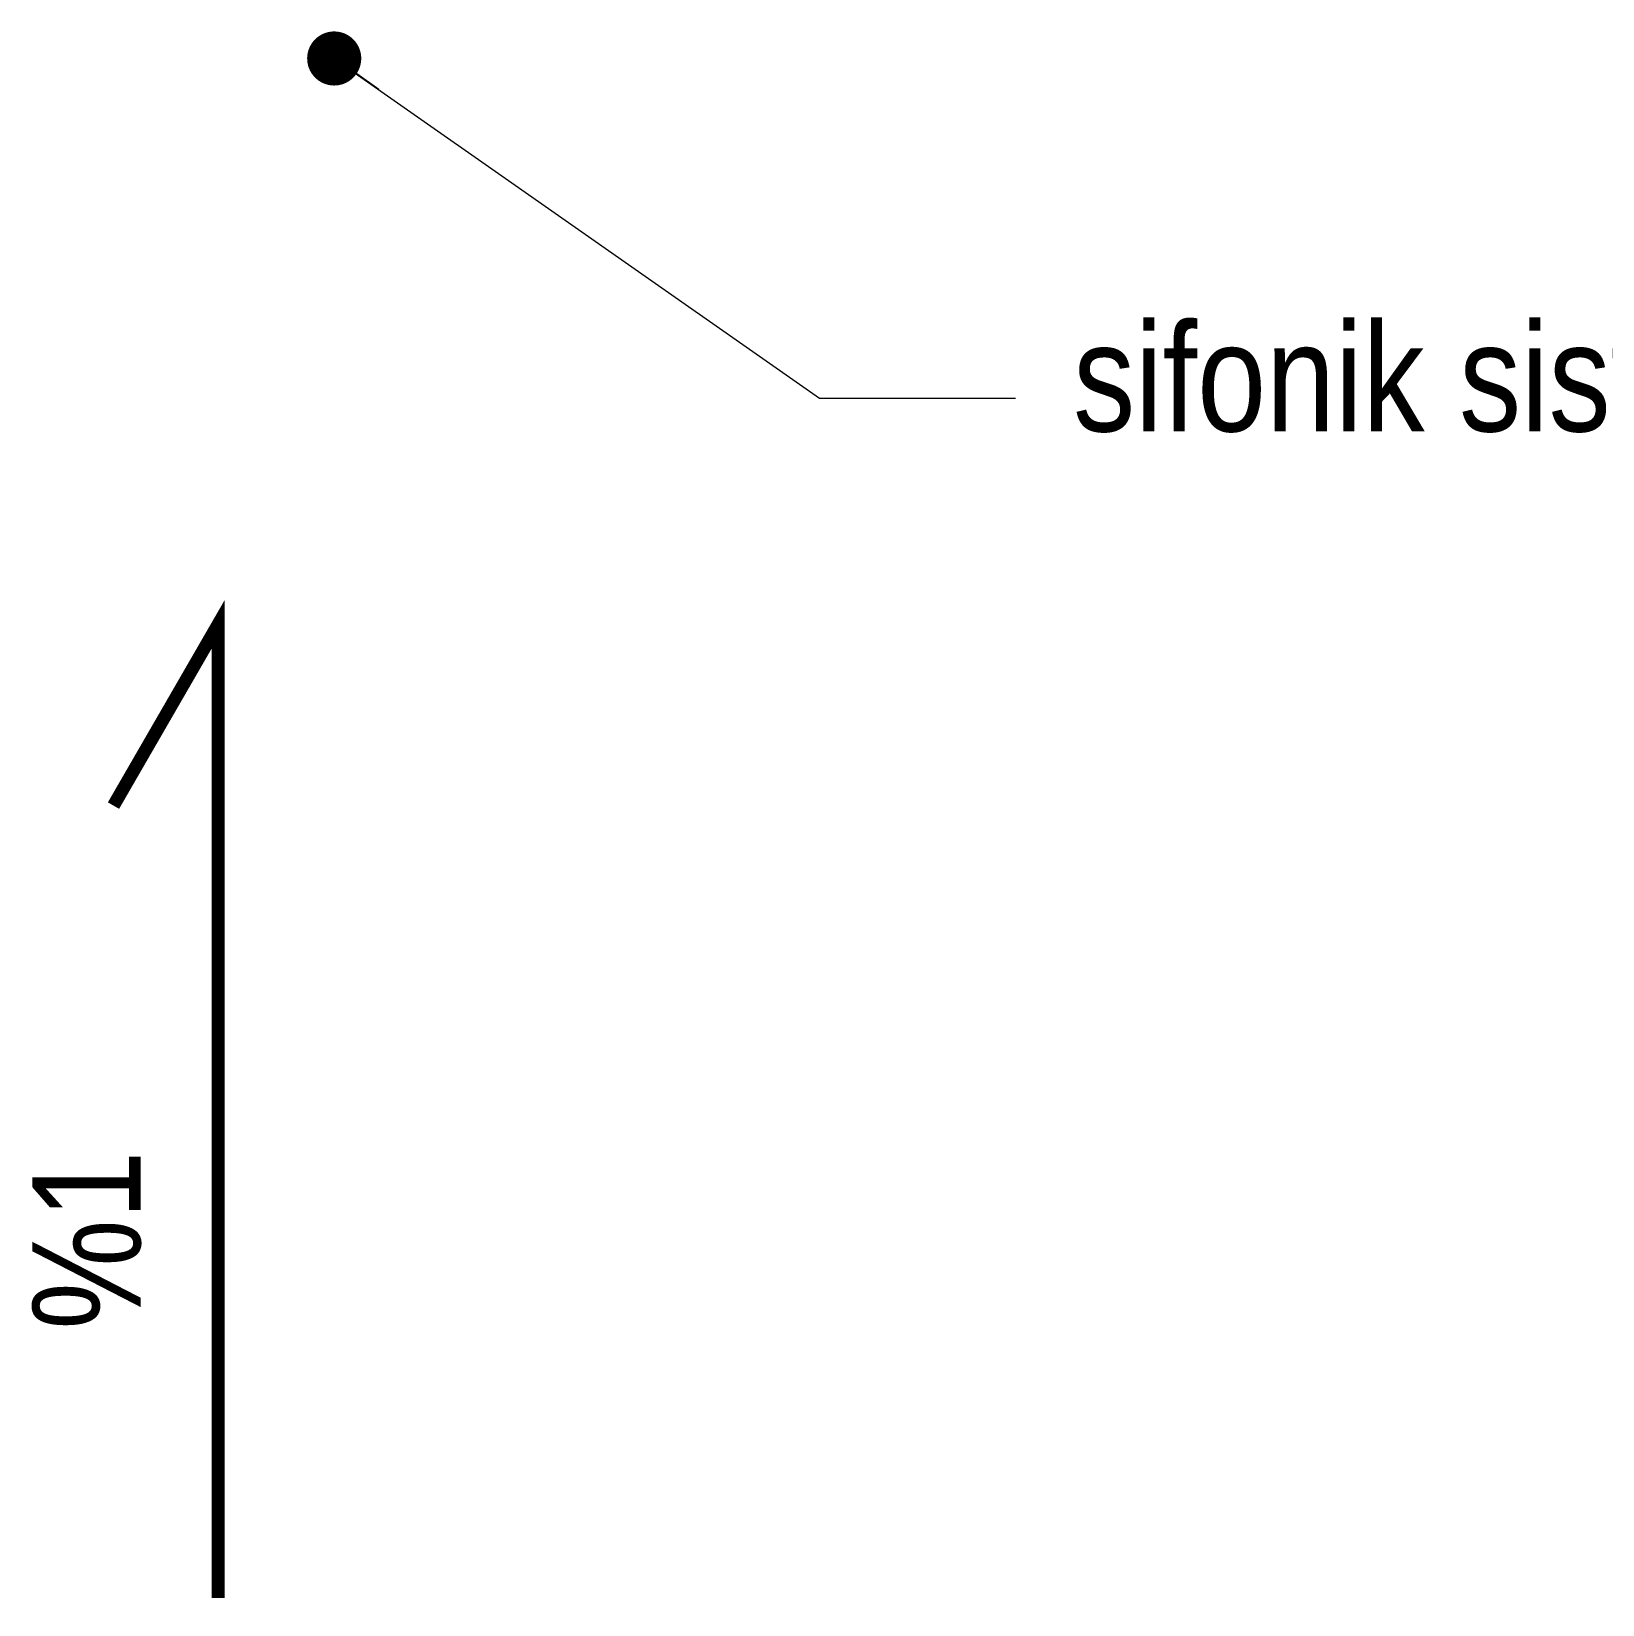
# Model space of a CAD drawing. Extents: x -1286 to 34975, y -230 to 6637.
# Drawn here: x 31869.9 to 32015.1, y 1893.3 to 2038.7 of the extents above; entities that cross this region are included whole.
import ezdxf
from ezdxf.enums import TextEntityAlignment as Align

# ---------------------------------------------------------------- set-up
doc = ezdxf.new("R2010")
doc.units = 0
doc.header["$LTSCALE"] = 20
doc.layers.get('0').update_dxf_attribs({"color": 9, "lineweight": 9})
doc.layers.add('21', color=9, linetype='Continuous', lineweight=9)
doc.styles.add('MuuM_TEXT-STANDART', font='ARIALN.TTF')
doc.dimstyles.new('MuuM_DIM100', dxfattribs={"dimscale": 10, "dimtxt": 2, "dimasz": 1, "dimexe": 1, "dimexo": 1, "dimgap": 1, "dimtad": 1, "dimdec": 1, "dimrnd": 0.5, "dimdsep": 46, "dimtxsty": 'MuuM_TEXT-STANDART', "dimblk": 'ARCHTICK', "dimcen": 0, "dimdle": 0.15, "dimclrd": 256, "dimclre": 256, "dimclrt": 256, "dimadec": 0, "dimazin": 0, "dimtfac": 5, "dimtdec": 1, "dimtix": 1, "dimtmove": 2, "dimatfit": 3, "dimldrblk": 'DOT', "dimfxl": 0.2, "dimtolj": 1, "dimlwd": -1, "dimlwe": -1, "dimarcsym": 0})

# ---------------------------------------------------------------- blocks, each defined once
blk = doc.blocks.new('_ArchTick')
at = {"color": 0, "linetype": 'ByBlock', "const_width": 0.15}
blk.add_lwpolyline([(-0.5, -0.5), (0.5, 0.5)], dxfattribs=at)
blk = doc.blocks.new('_Dot')
at = {"color": 0, "linetype": 'ByBlock', "lineweight": -2}
blk.add_line((-0.5, 0), (-1, 0), dxfattribs=at)
at = {"color": 0, "linetype": 'ByBlock', "const_width": 0.5}
blk.add_lwpolyline([(-0.25, 0, 1), (0.25, 0, 1)], format="xyb", close=True, dxfattribs=at)

msp = doc.modelspace()

# ---------------------------------------------------------------- linework, layer by layer
at = {"layer": '21', "const_width": 1.2}
msp.add_lwpolyline([(31887.19, 1893.93), (31887.19, 1983.93), (31877.51, 1967.16)], dxfattribs=at)

# ---------------------------------------------------------------- texts
at = {"layer": '21', "style": 'MuuM_TEXT-STANDART'}
msp.add_text('sifonik sistem çatı süzgeci', height=10, dxfattribs=at).set_placement((31966.17, 2011.74), align=Align.TOP_LEFT)
at = {"layer": '21', "insert": (31870.02, 1935.29), "char_height": 10, "width": 119.8316, "attachment_point": 3, "rotation": 90, "style": 'MuuM_TEXT-STANDART'}
msp.add_mtext('%1', dxfattribs=at)

# ---------------------------------------------------------------- leaders
at = {"layer": '21'}
msp.add_leader([(31897.9, 2036.2), (31942.74, 2004.81), (31960.84, 2004.81)], dimstyle='MuuM_DIM100', override={"dimasz": 0.5}, dxfattribs=at)

doc.saveas('drawing.dxf')
